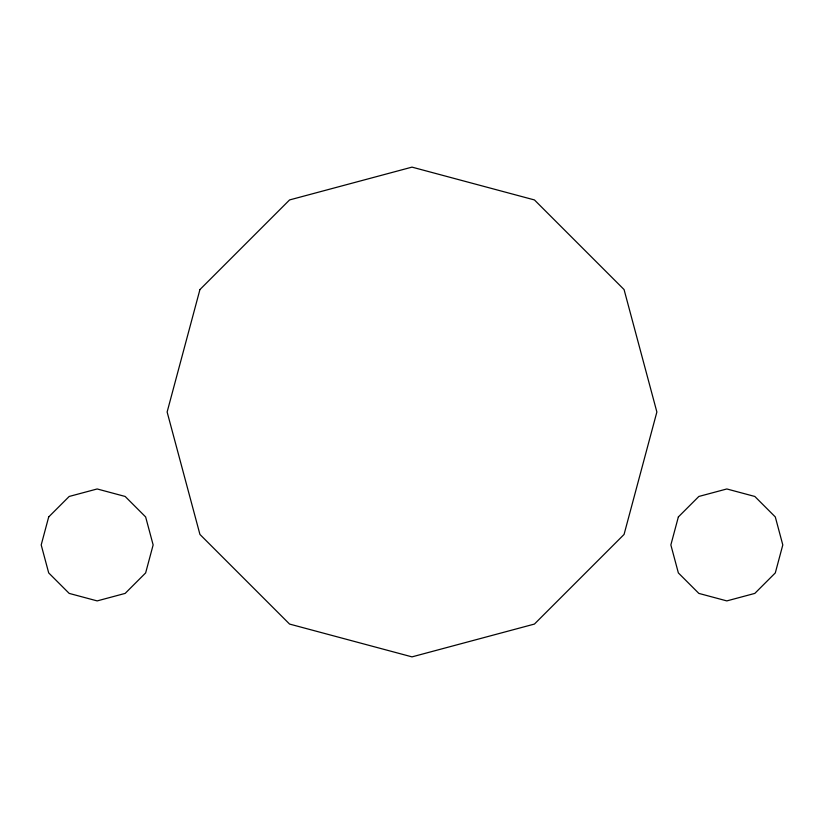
<?xml version="1.0" encoding="UTF-8"?>
<svg xmlns="http://www.w3.org/2000/svg" width="824" height="824" viewBox="0 0 824 824"><rect width="100%" height="100%" fill="white"/><g stroke="black" fill="none" stroke-linecap="round" stroke-linejoin="round"><path stroke-width="1.24" d="M48.698 516.947L41.2 544.932L48.698 572.917L69.185 593.404L97.17 600.902L125.155 593.404L145.642 572.917L153.14 544.932L145.642 516.947L125.155 496.46L97.17 488.962L69.185 496.46L48.698 516.947M199.933 289.564L167.128 412L199.933 534.436L289.564 624.067L412 656.872L534.436 624.067L624.067 534.436L656.872 412L624.067 289.564L534.436 199.933L412 167.128L289.564 199.933L199.933 289.564M678.358 516.947L670.86 544.932L678.358 572.917L698.845 593.404L726.83 600.902L754.815 593.404L775.302 572.917L782.8 544.932L775.302 516.947L754.815 496.46L726.83 488.962L698.845 496.46L678.358 516.947"/></g></svg>
